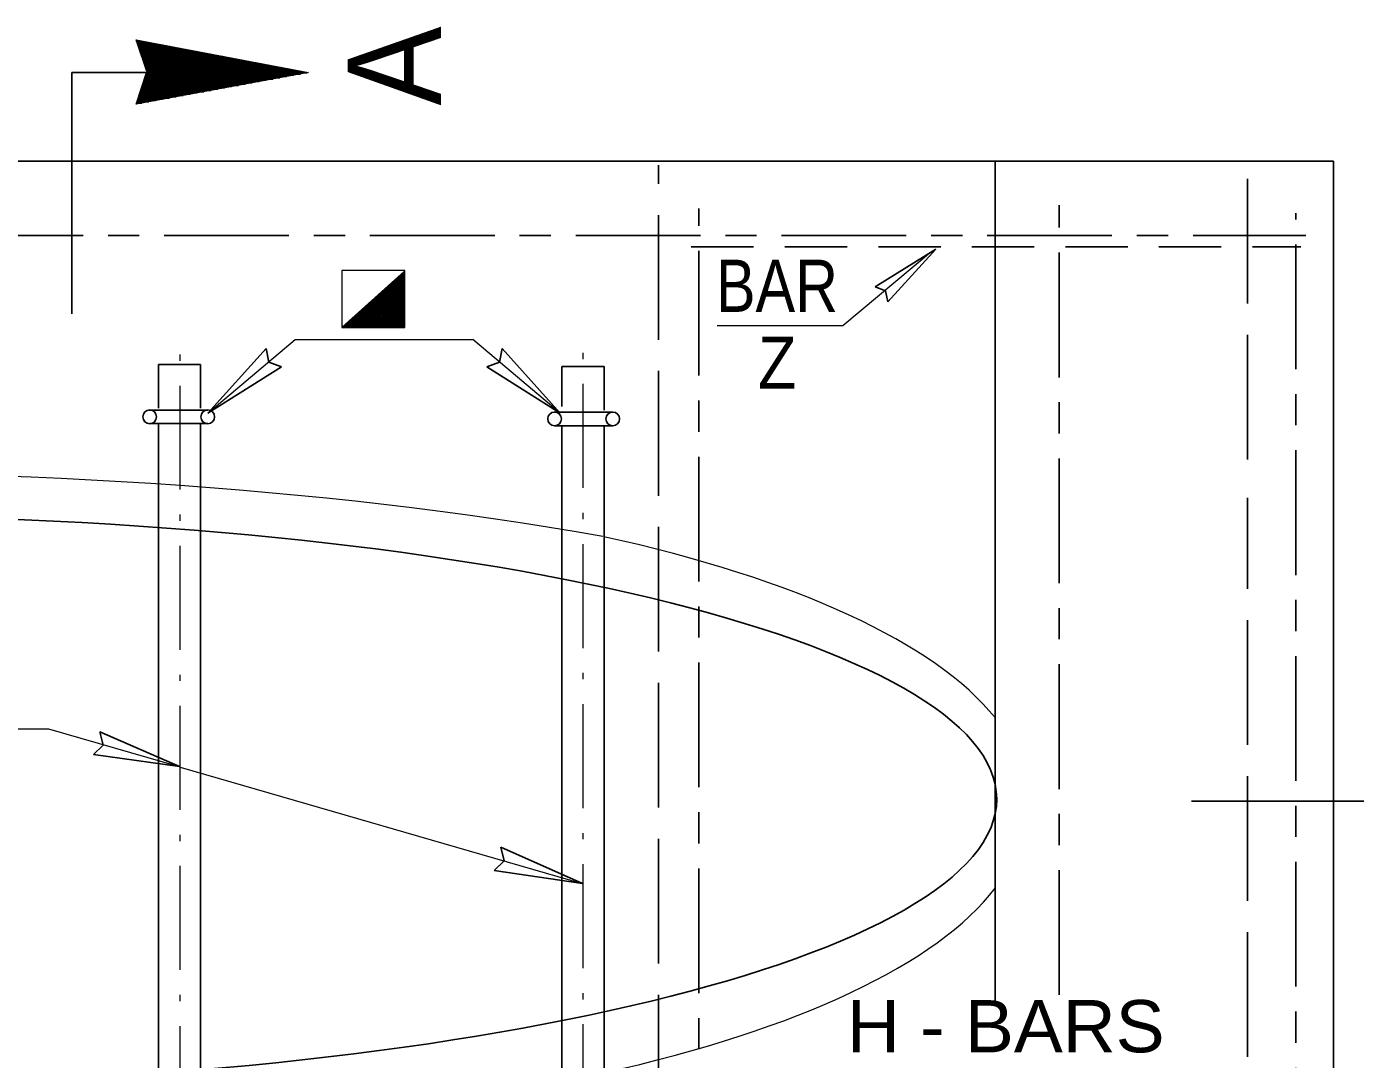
# Model space of a CAD drawing. Extents: x -1677 to -38, y -361 to 186.
# Drawn here: x -1558.53 to -1526.56, y -282.29 to -257.45 of the extents above; entities that cross this region are included whole.
import ezdxf

# ---------------------------------------------------------------- set-up
doc = ezdxf.new("R2010")
doc.units = 0
doc.header["$LTSCALE"] = 0.5
for name, pattern in [('DOT_DASHED', [7.7, 5, -1.2, 0.3, -1.2]), ('LONG_DASH_SHORT_DASH', [9.9, 6, -1.2, 1.5, -1.2]), ('LONG_DASHED', [7.5, 6, -1.5]), ('MEDIUM_DASHED', [4.5, 3, -1.5])]:
    doc.linetypes.add(name, pattern=pattern)
doc.layers.add('1', color=7, linetype='Continuous', lineweight=25)
doc.layers.add('15', color=7, linetype='Continuous', lineweight=13)

msp = doc.modelspace()

# ---------------------------------------------------------------- linework, layer by layer
at = {"layer": '1'}
for p, q in [((-1557.4357, -258.5499), (-1557.4357, -264.357)), ((-1557.4357, -258.5499), (-1554.0697, -258.5499)), ((-1527.0849, -260.6805), (-1616.1237, -260.6805)), ((-1535.2277, -273.3409), (-1535.2277, -260.6805)), ((-1527.0849, -291.2303), (-1527.0849, -260.6805)), ((-1536.6541, -262.798), (-1538.1118, -263.7091)), ((-1536.6541, -262.798), (-1537.812, -264.0684)), ((-1550.9327, -264.6792), (-1549.4364, -263.3262)), ((-1550.7577, -264.6766), (-1549.4443, -263.362)), ((-1550.7185, -264.6766), (-1549.4443, -263.4022)), ((-1549.4443, -263.4609), (-1549.5018, -263.4026)), ((-1549.4443, -263.4203), (-1549.481, -263.3837)), ((-1549.4443, -263.3809), (-1549.4603, -263.3647)), ((-1550.7977, -264.6759), (-1549.7443, -263.6222)), ((-1550.6787, -264.6766), (-1549.4443, -263.442)), ((-1550.6389, -264.6772), (-1549.4443, -263.4816)), ((-1550.5995, -264.6772), (-1549.4443, -263.5216)), ((-1550.5599, -264.6772), (-1549.4443, -263.5612)), ((-1550.5207, -264.6772), (-1549.4443, -263.6005)), ((-1550.4799, -264.6772), (-1549.4443, -263.6409)), ((-1550.4407, -264.6772), (-1549.4443, -263.6803)), ((-1550.4012, -264.6772), (-1549.4443, -263.7203)), ((-1549.4443, -264.1366), (-1549.8566, -263.7245)), ((-1549.4443, -264.097), (-1549.8357, -263.7051)), ((-1549.4443, -264.0576), (-1549.8143, -263.687)), ((-1549.4443, -264.0172), (-1549.7937, -263.6678)), ((-1549.4443, -263.9776), (-1549.7727, -263.6484)), ((-1549.4443, -263.9378), (-1549.7523, -263.6297)), ((-1549.4443, -263.8983), (-1549.7314, -263.6107)), ((-1549.4443, -263.8584), (-1549.7102, -263.592)), ((-1549.4443, -263.8182), (-1549.6895, -263.573)), ((-1549.4443, -263.7792), (-1549.6682, -263.5541)), ((-1549.4443, -263.7388), (-1549.6477, -263.5355)), ((-1549.4443, -263.6988), (-1549.6264, -263.5162)), ((-1549.4443, -263.6595), (-1549.6062, -263.497)), ((-1549.4443, -263.6195), (-1549.5856, -263.4784)), ((-1549.4443, -263.5801), (-1549.5643, -263.4591)), ((-1549.4443, -263.5405), (-1549.5435, -263.4403)), ((-1549.4443, -263.5007), (-1549.5228, -263.422)), ((-1550.8366, -264.6759), (-1550.1745, -264.0134)), ((-1550.3614, -264.6772), (-1549.4443, -263.7607)), ((-1550.322, -264.6772), (-1549.4443, -263.7997)), ((-1550.2822, -264.6776), (-1549.4443, -263.8397)), ((-1550.242, -264.6776), (-1549.4443, -263.8791)), ((-1549.5768, -264.6799), (-1550.2106, -264.0459)), ((-1550.2024, -264.6778), (-1549.4443, -263.9188)), ((-1549.5366, -264.6799), (-1550.1898, -264.0274)), ((-1549.497, -264.6799), (-1550.1691, -264.0087)), ((-1550.1631, -264.6778), (-1549.4443, -263.9587)), ((-1549.4577, -264.6803), (-1550.1481, -263.9897)), ((-1549.4443, -264.6538), (-1550.1278, -263.9705)), ((-1550.1239, -264.6782), (-1549.4443, -263.9988)), ((-1549.4443, -264.6145), (-1550.1064, -263.952)), ((-1549.4443, -264.5741), (-1550.086, -263.9328)), ((-1550.0839, -264.6782), (-1549.4443, -264.0387)), ((-1549.4443, -264.5345), (-1550.0649, -263.9138)), ((-1549.4443, -264.4947), (-1550.0432, -263.8949)), ((-1549.4443, -264.4545), (-1550.0227, -263.8759)), ((-1549.4443, -264.4151), (-1550.0024, -263.8566)), ((-1549.4443, -264.3755), (-1549.981, -263.8383)), ((-1549.4443, -264.3362), (-1549.9607, -263.8193)), ((-1549.4443, -264.2957), (-1549.9395, -263.8007)), ((-1549.4443, -264.2557), (-1549.9189, -263.7809)), ((-1549.4443, -264.2163), (-1549.8982, -263.7626)), ((-1549.4443, -264.1763), (-1549.8773, -263.7438)), ((-1550.2556, -264.6776), (-1550.5653, -264.3678)), ((-1550.2156, -264.6778), (-1550.5448, -264.3488)), ((-1550.1757, -264.6778), (-1550.5235, -264.3299)), ((-1550.1357, -264.6778), (-1550.5028, -264.3109)), ((-1550.0957, -264.6782), (-1550.4816, -264.2922)), ((-1550.0553, -264.6782), (-1550.4614, -264.2733)), ((-1550.0164, -264.6788), (-1550.4402, -264.2547)), ((-1549.9764, -264.6788), (-1550.4193, -264.2351)), ((-1549.9357, -264.6788), (-1550.3982, -264.2163)), ((-1549.8962, -264.6788), (-1550.3777, -264.1978)), ((-1549.8566, -264.6788), (-1550.3564, -264.1784)), ((-1549.8168, -264.6792), (-1550.3353, -264.1599)), ((-1549.7766, -264.6792), (-1550.3152, -264.1405)), ((-1549.737, -264.6792), (-1550.2943, -264.1217)), ((-1549.6966, -264.6792), (-1550.2732, -264.1024)), ((-1549.6568, -264.6799), (-1550.2527, -264.0838)), ((-1549.617, -264.6799), (-1550.232, -264.0653)), ((-1550.0443, -264.6782), (-1549.4443, -264.078)), ((-1550.0048, -264.6788), (-1549.4443, -264.118)), ((-1549.9649, -264.6788), (-1549.4443, -264.1574)), ((-1549.9253, -264.6788), (-1549.4443, -264.1978)), ((-1549.8852, -264.6788), (-1549.4443, -264.2374)), ((-1549.8457, -264.6792), (-1549.4443, -264.2772)), ((-1549.8064, -264.6792), (-1549.4443, -264.3168)), ((-1549.7668, -264.6792), (-1549.4443, -264.3566)), ((-1550.8935, -264.6755), (-1550.8991, -264.6703)), ((-1550.8535, -264.6759), (-1550.8782, -264.6517)), ((-1550.877, -264.6755), (-1550.6045, -264.4033)), ((-1550.8141, -264.6759), (-1550.8577, -264.6328)), ((-1550.7739, -264.6759), (-1550.8364, -264.6141)), ((-1550.7341, -264.6766), (-1550.8153, -264.5945)), ((-1550.6947, -264.6766), (-1550.7945, -264.5757)), ((-1550.6541, -264.6772), (-1550.7737, -264.5572)), ((-1550.6145, -264.6772), (-1550.7527, -264.5383)), ((-1550.5749, -264.6772), (-1550.7324, -264.5188)), ((-1550.5343, -264.6772), (-1550.7118, -264.4999)), ((-1550.4947, -264.6772), (-1550.6906, -264.4812)), ((-1550.4547, -264.6772), (-1550.6693, -264.4626)), ((-1550.4147, -264.6772), (-1550.6482, -264.4434)), ((-1550.3753, -264.6772), (-1550.6285, -264.4245)), ((-1550.3349, -264.6772), (-1550.607, -264.4055)), ((-1550.2957, -264.6776), (-1550.5866, -264.3868)), ((-1549.7266, -264.6792), (-1549.4443, -264.3966)), ((-1549.6872, -264.6792), (-1549.4443, -264.4359)), ((-1549.6477, -264.6799), (-1549.4443, -264.4762)), ((-1549.6078, -264.6799), (-1549.4443, -264.5159)), ((-1549.5683, -264.6799), (-1549.4443, -264.5557)), ((-1549.5289, -264.6799), (-1549.4443, -264.5955)), ((-1549.4891, -264.6803), (-1549.4443, -264.6347)), ((-1549.4489, -264.6803), (-1549.4443, -264.6749)), ((-1554.1641, -266.7442), (-1552.7652, -265.1934)), ((-1545.6902, -266.7451), (-1547.0895, -265.1934)), ((-1555.3539, -265.5763), (-1554.3414, -265.5763)), ((-1555.3539, -266.6259), (-1555.3539, -265.5763)), ((-1554.3414, -266.6259), (-1554.3414, -265.5763)), ((-1554.1641, -266.7442), (-1552.3978, -265.6284)), ((-1545.6902, -266.7451), (-1547.456, -265.6284)), ((-1545.6477, -265.6263), (-1544.6353, -265.6263)), ((-1545.6477, -266.5822), (-1545.6477, -265.6263)), ((-1544.6353, -266.6759), (-1544.6353, -265.6263)), ((-1554.1685, -266.6699), (-1555.5768, -266.6699)), ((-1544.4274, -266.7197), (-1545.8356, -266.7197)), ((-1555.562, -266.9955), (-1554.1656, -266.9955)), ((-1555.3539, -284.0557), (-1555.3539, -266.9955)), ((-1554.3414, -283.9207), (-1554.3414, -266.9955)), ((-1545.8218, -267.0455), (-1544.4245, -267.0455)), ((-1545.6477, -283.9978), (-1545.6477, -267.0455)), ((-1544.6353, -284.0784), (-1544.6353, -267.0455)), ((-1535.2277, -280.9037), (-1535.2277, -272.9655)), ((-1554.8498, -275.2452), (-1556.764, -274.4084)), ((-1554.8498, -275.2452), (-1556.9192, -274.9561)), ((-1523.1564, -276.077), (-1530.5039, -276.077)), ((-1545.1516, -278.0579), (-1547.1147, -277.1844)), ((-1545.1516, -278.0579), (-1547.2776, -277.7462))]:
    msp.add_line(p, q, dxfattribs=at)
at = {"layer": '1', "linetype": 'LONG_DASHED'}
for p, q in [((-1543.3277, -291.2303), (-1543.3277, -260.7787)), ((-1529.1531, -267.858), (-1529.1531, -260.6805)), ((-1529.1531, -282.2222), (-1529.1531, -268.7813))]:
    msp.add_line(p, q, dxfattribs=at)
at = {"layer": '1', "linetype": 'LONG_DASH_SHORT_DASH'}
for p, q in [((-1533.6856, -280.7334), (-1533.6856, -261.7417)), ((-1542.3556, -290.5917), (-1542.3556, -261.8259)), ((-1527.9966, -290.4368), (-1527.9966, -261.9376)), ((-1614.6164, -262.472), (-1527.7493, -262.472))]:
    msp.add_line(p, q, dxfattribs=at)
at = {"layer": '1', "linetype": 'MEDIUM_DASHED'}
msp.add_line((-1542.537, -262.743), (-1527.8708, -262.743), dxfattribs=at)
at = {"layer": '1', "linetype": 'DOT_DASHED', "lineweight": 13}
for p, q in [((-1554.8345, -287.8341), (-1554.8345, -264.8967)), ((-1545.1414, -287.7924), (-1545.1414, -264.902))]:
    msp.add_line(p, q, dxfattribs=at)
at = {"layer": '1', "lineweight": 13}
for p, q in [((-1554.1652, -266.7438), (-1552.0645, -264.9745)), ((-1552.0645, -264.9745), (-1547.7902, -264.9745)), ((-1545.6891, -266.7438), (-1547.7902, -264.9745)), ((-1561.9647, -274.3367), (-1558.0028, -274.3367)), ((-1558.0028, -274.3367), (-1554.8361, -275.2506)), ((-1554.8314, -275.2599), (-1545.1414, -278.064))]:
    msp.add_line(p, q, dxfattribs=at)
msp.add_lwpolyline([(-1536.7807, -262.8834), (-1538.8877, -264.6406), (-1541.9143, -264.6406)], dxfattribs=at)
msp.add_lwpolyline([(-1550.9462, -264.6838), (-1549.4316, -264.6838), (-1549.4316, -263.3128), (-1550.9462, -263.3128)], close=True, dxfattribs=at)
at = {"layer": '1'}
msp.add_lwpolyline([(-1550.9045, -264.6755), (-1549.4443, -263.3499), (-1549.4443, -264.6803)], close=True, dxfattribs=at)
for points in [[(-1537.812, -264.0684), (-1537.8622, -263.8026), (-1538.1118, -263.7091)], [(-1552.7652, -265.1934), (-1552.702, -265.5166), (-1552.3978, -265.6284)], [(-1547.0895, -265.1934), (-1547.1522, -265.5166), (-1547.456, -265.6284)], [(-1556.764, -274.4084), (-1556.6879, -274.7282), (-1556.9192, -274.9561)], [(-1547.2776, -277.7462), (-1547.0372, -277.5082), (-1547.1147, -277.1844)]]:
    msp.add_lwpolyline(points, dxfattribs=at)
for centre in [(-1555.5665, -266.8328), (-1554.1676, -266.8328), (-1545.8258, -266.8827), (-1544.4268, -266.8827)]:
    msp.add_circle(centre, 0.1647, dxfattribs=at)
at = {"layer": '1', "lineweight": 13}
for centre, major_axis, ratio, start_param, end_param in [((-1563.6187, -276.1122), (-32.4862, 0.0838), 0.244459, 4.0901617, 8.4790626), ((-1556.7587, -275.9667), (22.3075, -0.0679), 0.335558, 0.2656397, 0.9973722), ((-1556.8433, -276.3738), (22.3075, 0.0679), 0.335558, 5.2904494, 6.0324537)]:
    msp.add_ellipse(centre, major_axis=major_axis, ratio=ratio, start_param=start_param, end_param=end_param, dxfattribs=at)
at = {"layer": '1'}
msp.add_ellipse((-1563.5958, -276.0678), major_axis=(-28.4067, -0.0444), ratio=0.241331, dxfattribs=at)
at = {"layer": '15'}
for p, q in [((-1555.8947, -257.768), (-1555.8853, -257.768)), ((-1555.8843, -257.7988), (-1555.7243, -257.7988)), ((-1555.882, -257.8051), (-1555.882, -257.7684)), ((-1555.8739, -257.8293), (-1555.5648, -257.8293)), ((-1555.8637, -257.8597), (-1555.4045, -257.8597)), ((-1555.8531, -257.8901), (-1555.2452, -257.8901)), ((-1555.8522, -257.8932), (-1555.8522, -257.7751)), ((-1555.8424, -257.9203), (-1555.0847, -257.9203)), ((-1555.832, -257.9499), (-1554.9245, -257.9499)), ((-1555.8214, -257.9805), (-1555.8214, -257.7808)), ((-1555.7912, -258.0688), (-1555.7912, -257.7866)), ((-1555.7607, -258.1566), (-1555.7607, -257.792)), ((-1555.7303, -258.2451), (-1555.7303, -257.797)), ((-1555.6999, -258.3326), (-1555.6999, -257.8038)), ((-1555.6695, -258.4203), (-1555.6695, -257.8091)), ((-1555.6395, -258.5088), (-1555.6395, -257.8153)), ((-1555.6089, -259.2603), (-1555.6089, -257.8207)), ((-1555.5783, -259.2551), (-1555.5783, -257.827)), ((-1555.5478, -259.2493), (-1555.5478, -257.8326)), ((-1555.5177, -259.2438), (-1555.5177, -257.838)), ((-1555.4874, -259.2384), (-1555.4874, -257.8438)), ((-1555.4568, -259.233), (-1555.4568, -257.8492)), ((-1555.427, -259.2272), (-1555.427, -257.8558)), ((-1555.3962, -259.2217), (-1555.3962, -257.8613)), ((-1555.3662, -259.2162), (-1555.3662, -257.8667)), ((-1555.3353, -259.2101), (-1555.3353, -257.873)), ((-1555.3057, -259.2049), (-1555.3057, -257.8787)), ((-1555.2748, -259.1993), (-1555.2748, -257.8847)), ((-1555.2452, -259.1943), (-1555.2452, -257.8901)), ((-1555.2143, -259.1884), (-1555.2143, -257.8962)), ((-1555.1839, -259.1824), (-1555.1839, -257.9017)), ((-1555.1532, -259.177), (-1555.1532, -257.9072)), ((-1555.1227, -259.1712), (-1555.1227, -257.913)), ((-1555.0928, -259.1662), (-1555.0928, -257.9184)), ((-1555.062, -259.1601), (-1555.062, -257.9249)), ((-1555.032, -259.1547), (-1555.032, -257.9305)), ((-1555.0018, -259.1492), (-1555.0018, -257.9363)), ((-1554.9714, -259.1438), (-1554.9714, -257.9418)), ((-1554.941, -259.1382), (-1554.941, -257.9472)), ((-1554.9102, -259.1332), (-1554.9102, -257.9541)), ((-1554.8799, -259.127), (-1554.8799, -257.9591)), ((-1554.8495, -259.1209), (-1554.8495, -257.9642)), ((-1554.8195, -259.1163), (-1554.8195, -257.9709)), ((-1554.7887, -259.1101), (-1554.7887, -257.9762)), ((-1555.8214, -257.9805), (-1554.7641, -257.9805)), ((-1555.8107, -258.0113), (-1554.6045, -258.0113)), ((-1555.8003, -258.0417), (-1554.4445, -258.0417)), ((-1555.7902, -258.0722), (-1554.2841, -258.0722)), ((-1555.7793, -258.1022), (-1554.1237, -258.1022)), ((-1555.7689, -258.1328), (-1553.9635, -258.1328)), ((-1555.7585, -258.1628), (-1553.8037, -258.1628)), ((-1555.7482, -258.1932), (-1553.6441, -258.1932)), ((-1555.737, -258.2241), (-1553.4841, -258.2241)), ((-1555.727, -258.2543), (-1553.3231, -258.2543)), ((-1555.7166, -258.2849), (-1553.1635, -258.2849)), ((-1554.7587, -259.1045), (-1554.7587, -257.9826)), ((-1554.7281, -259.0991), (-1554.7281, -257.9874)), ((-1554.697, -259.0937), (-1554.697, -257.9941)), ((-1554.6672, -259.088), (-1554.6672, -257.9995)), ((-1554.6366, -259.0828), (-1554.6366, -258.0047)), ((-1554.6064, -259.0768), (-1554.6064, -258.0113)), ((-1554.5762, -259.0713), (-1554.5762, -258.0163)), ((-1554.5457, -259.0659), (-1554.5457, -258.0228)), ((-1554.5158, -259.0603), (-1554.5158, -258.0283)), ((-1554.4849, -259.0547), (-1554.4849, -258.0333)), ((-1554.4545, -259.0492), (-1554.4545, -258.0401)), ((-1554.4245, -259.0437), (-1554.4245, -258.0457)), ((-1554.3939, -259.0387), (-1554.3939, -258.0517)), ((-1554.3639, -259.0324), (-1554.3639, -258.0572)), ((-1554.3335, -259.0266), (-1554.3335, -258.0637)), ((-1554.3031, -259.0217), (-1554.3031, -258.068)), ((-1554.2724, -259.0153), (-1554.2724, -258.0743)), ((-1554.2418, -259.0099), (-1554.2418, -258.0801)), ((-1554.2116, -259.0049), (-1554.2116, -258.0855)), ((-1554.1816, -258.9991), (-1554.1816, -258.092)), ((-1554.1508, -258.993), (-1554.1508, -258.097)), ((-1554.1208, -258.988), (-1554.1208, -258.1038)), ((-1554.0906, -258.9822), (-1554.0906, -258.1088)), ((-1554.0597, -258.9766), (-1554.0597, -258.1145)), ((-1554.0293, -258.9712), (-1554.0293, -258.1203)), ((-1553.9993, -258.9662), (-1553.9993, -258.1266)), ((-1553.9687, -258.9599), (-1553.9687, -258.1322)), ((-1553.9382, -258.9547), (-1553.9382, -258.1378)), ((-1553.9078, -258.9493), (-1553.9078, -258.1438)), ((-1553.8774, -258.9438), (-1553.8774, -258.1492)), ((-1553.847, -258.9374), (-1553.847, -258.1549)), ((-1553.8168, -258.9324), (-1553.8168, -258.1616)), ((-1553.7862, -258.9266), (-1553.7862, -258.1666)), ((-1553.756, -258.9209), (-1553.756, -258.1717)), ((-1553.7256, -258.9159), (-1553.7256, -258.1784)), ((-1553.6952, -258.9101), (-1553.6952, -258.1837)), ((-1553.6652, -258.9041), (-1553.6652, -258.1899)), ((-1553.6349, -258.8991), (-1553.6349, -258.1955)), ((-1553.6045, -258.8938), (-1553.6045, -258.2016)), ((-1553.5737, -258.8874), (-1553.5737, -258.2072)), ((-1553.5437, -258.8822), (-1553.5437, -258.2124)), ((-1553.5131, -258.877), (-1553.5131, -258.2191)), ((-1553.4831, -258.8712), (-1553.4831, -258.2241)), ((-1553.4523, -258.8653), (-1553.4523, -258.2299)), ((-1553.4222, -258.8601), (-1553.4222, -258.2359)), ((-1553.3914, -258.8542), (-1553.3914, -258.2413)), ((-1553.3606, -258.8488), (-1553.3606, -258.2472)), ((-1553.3307, -258.8426), (-1553.3307, -258.2532)), ((-1553.3002, -258.8378), (-1553.3002, -258.2591)), ((-1553.2699, -258.8316), (-1553.2699, -258.2645)), ((-1553.2395, -258.8259), (-1553.2395, -258.2705)), ((-1553.2093, -258.8213), (-1553.2093, -258.2763)), ((-1553.1789, -258.8159), (-1553.1789, -258.282)), ((-1553.1489, -258.8095), (-1553.1489, -258.2878)), ((-1553.1181, -258.8045), (-1553.1181, -258.2934)), ((-1555.7057, -258.3151), (-1553.0032, -258.3151)), ((-1555.6953, -258.3455), (-1552.8431, -258.3455)), ((-1555.6845, -258.3759), (-1552.6839, -258.3759)), ((-1555.6745, -258.4059), (-1552.5232, -258.4059)), ((-1555.6639, -258.4366), (-1552.3628, -258.4366)), ((-1555.6535, -258.467), (-1552.2035, -258.467)), ((-1555.6522, -258.5884), (-1551.9398, -258.5884)), ((-1555.6427, -258.4976), (-1552.0435, -258.4976)), ((-1555.6424, -258.5582), (-1551.7743, -258.5582)), ((-1555.6395, -259.2662), (-1555.6395, -258.5499)), ((-1555.6322, -258.5274), (-1551.8828, -258.5274)), ((-1553.0877, -258.7991), (-1553.0877, -258.2995)), ((-1553.0574, -258.7926), (-1553.0574, -258.3049)), ((-1553.027, -258.7876), (-1553.027, -258.3109)), ((-1552.9966, -258.7822), (-1552.9966, -258.3163)), ((-1552.966, -258.7767), (-1552.966, -258.322)), ((-1552.9362, -258.7709), (-1552.9362, -258.3282)), ((-1552.9056, -258.7659), (-1552.9056, -258.3332)), ((-1552.8749, -258.7603), (-1552.8749, -258.3397)), ((-1552.8445, -258.7545), (-1552.8445, -258.3455)), ((-1552.8143, -258.7493), (-1552.8143, -258.3512)), ((-1552.7843, -258.7434), (-1552.7843, -258.357)), ((-1552.7537, -258.7372), (-1552.7537, -258.3626)), ((-1552.7237, -258.7322), (-1552.7237, -258.3687)), ((-1552.6933, -258.727), (-1552.6933, -258.3741)), ((-1552.6624, -258.7213), (-1552.6624, -258.3795)), ((-1552.632, -258.7151), (-1552.632, -258.3855)), ((-1552.6018, -258.7101), (-1552.6018, -258.3912)), ((-1552.5714, -258.7041), (-1552.5714, -258.397)), ((-1552.5414, -258.6984), (-1552.5414, -258.4034)), ((-1552.5106, -258.693), (-1552.5106, -258.4084)), ((-1552.4806, -258.688), (-1552.4806, -258.4142)), ((-1552.4499, -258.6817), (-1552.4499, -258.4203)), ((-1552.4195, -258.6763), (-1552.4195, -258.4262)), ((-1552.3891, -258.6707), (-1552.3891, -258.4317)), ((-1552.3587, -258.6649), (-1552.3587, -258.4376)), ((-1552.3283, -258.6591), (-1552.3283, -258.4434)), ((-1552.2983, -258.6542), (-1552.2983, -258.4491)), ((-1552.2681, -258.6488), (-1552.2681, -258.4547)), ((-1552.2377, -258.6426), (-1552.2377, -258.4603)), ((-1552.2068, -258.6374), (-1552.2068, -258.4666)), ((-1552.1764, -258.6324), (-1552.1764, -258.4716)), ((-1552.146, -258.6262), (-1552.146, -258.478)), ((-1552.1157, -258.6205), (-1552.1157, -258.4838)), ((-1552.0853, -258.6157), (-1552.0853, -258.4891)), ((-1552.0553, -258.6101), (-1552.0553, -258.4953)), ((-1552.0245, -258.6042), (-1552.0245, -258.5009)), ((-1551.9941, -258.5987), (-1551.9941, -258.5072)), ((-1551.9637, -258.5928), (-1551.9637, -258.5126)), ((-1551.9339, -258.5874), (-1551.9339, -258.5182)), ((-1551.9031, -258.582), (-1551.9031, -258.5241)), ((-1551.8727, -258.5766), (-1551.8727, -258.5299)), ((-1551.8424, -258.5712), (-1551.8424, -258.5358)), ((-1551.8124, -258.5653), (-1551.8124, -258.5412)), ((-1551.7816, -258.5599), (-1551.7816, -258.5466)), ((-1551.751, -258.5542), (-1551.751, -258.553)), ((-1555.7624, -258.9228), (-1553.7643, -258.9228)), ((-1555.7607, -259.2884), (-1555.7607, -258.9178)), ((-1555.7523, -258.8922), (-1553.5985, -258.8922)), ((-1555.7427, -258.8616), (-1553.4327, -258.8616)), ((-1555.7318, -258.8312), (-1553.267, -258.8312)), ((-1555.7303, -259.283), (-1555.7303, -258.8259)), ((-1555.722, -258.8007), (-1553.1012, -258.8007)), ((-1555.7123, -258.7709), (-1552.9353, -258.7709)), ((-1555.7016, -258.7403), (-1552.7691, -258.7403)), ((-1555.6999, -259.277), (-1555.6999, -258.7341)), ((-1555.692, -258.7101), (-1552.6035, -258.7101)), ((-1555.6822, -258.6797), (-1552.437, -258.6797)), ((-1555.6728, -258.6492), (-1552.271, -258.6492)), ((-1555.6695, -259.272), (-1555.6695, -258.6422)), ((-1555.6627, -258.6191), (-1552.1053, -258.6191)), ((-1555.8624, -259.2263), (-1555.4231, -259.2263)), ((-1555.8531, -259.1962), (-1555.2572, -259.1962)), ((-1555.8522, -259.3049), (-1555.8522, -259.1934)), ((-1555.8424, -259.1658), (-1555.0912, -259.1658)), ((-1555.8331, -259.1353), (-1554.9253, -259.1353)), ((-1555.8227, -259.1045), (-1554.7595, -259.1045)), ((-1555.8214, -259.2999), (-1555.8214, -259.1016)), ((-1555.8128, -259.0745), (-1554.5941, -259.0745)), ((-1555.8027, -259.0441), (-1554.4281, -259.0441)), ((-1555.7928, -259.0137), (-1554.2616, -259.0137)), ((-1555.7912, -259.2938), (-1555.7912, -259.0099)), ((-1555.7824, -258.9834), (-1554.096, -258.9834)), ((-1555.7724, -258.9532), (-1553.9306, -258.9532)), ((-1555.8832, -259.2872), (-1555.7556, -259.2872)), ((-1555.882, -259.3107), (-1555.882, -259.2851)), ((-1555.8732, -259.2568), (-1555.5885, -259.2568))]:
    msp.add_line(p, q, dxfattribs=at)
msp.add_lwpolyline([(-1555.8952, -257.7659), (-1551.7478, -258.5532), (-1555.891, -259.312), (-1555.6322, -258.5287)], close=True, dxfattribs=at)

# ---------------------------------------------------------------- texts
at = {"layer": '1', "width": 0.95}
msp.add_text('A', height=2.25, rotation=90, dxfattribs=at).set_placement((-1548.5545, -259.3488))
at = {"layer": '1'}
for s, width, p in [('BAR', 0.85, (-1541.9432, -264.3093)), ('Z', 0.9, (-1540.9332, -266.1576)), ('H - BARS', 1.05, (-1538.7939, -282.1155))]:
    msp.add_text(s, height=1.256, dxfattribs=dict(at, width=width)).set_placement(p)

doc.saveas('drawing.dxf')
